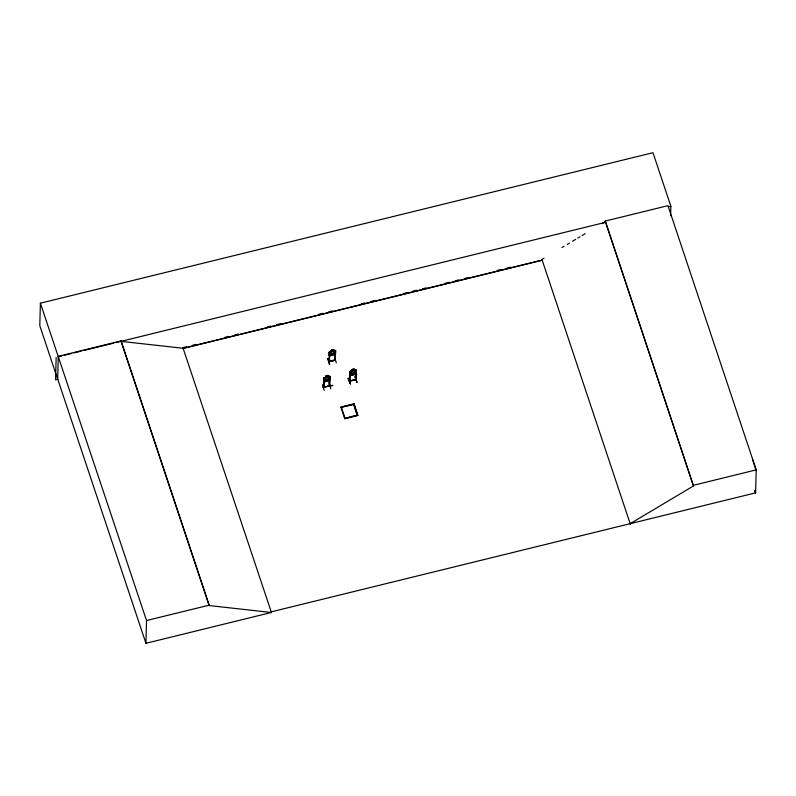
<?xml version="1.0" encoding="UTF-8"?>
<svg xmlns="http://www.w3.org/2000/svg" width="796" height="796" viewBox="0 0 796 796"><rect width="100%" height="100%" fill="white"/><g stroke="black" fill="none" stroke-linecap="round" stroke-linejoin="round"><path stroke-width="1.19" d="M670.62 215.756L670.869 206.273L652.979 152.703L40.387 303.186L39.8 325.703L57.69 379.274L58.297 356.339L121.002 340.927L209.229 605.567L271.346 612.492L271.147 611.875L755.603 492.863L756.2 469.879L667.953 205.657L605.249 221.069L693.475 485.938L630.193 523.668M56.148 357.523L55.561 379.851L57.77 379.304M209.229 605.567L121.002 340.927M186.513 346.767L182.901 347.663L271.436 612.472L145.937 643.297L146.534 620.552L40.387 303.186M322.39 384.737L324.241 390.378M329.435 376.239L323.753 378.03L323.375 387.672L324.072 387.553L323.445 387.085M323.753 378.03L324.29 381.881L329.335 380.707C330.151 379.672 331.325 376.319 329.385 376.229L330.111 376.478M324.101 387.503L324.201 378.309L323.614 378.458L324.201 378.309M324.032 387.513L324.27 378.508M325.902 377.115L325.912 375.941L328.051 375.413L325.932 376.001L325.972 377.135L324.897 377.762L324.838 379.831L325.892 380.458L327.892 379.961L328.987 378.816L329.037 376.747L327.972 376.637L328.051 375.413M327.833 358.648L329.405 364.568M329.216 355.056L329.275 352.041L329.892 351.484L334.887 350.26M330.818 388.816L329.275 383.025M329.733 352.588L329.086 352.538L329.733 352.588L329.454 361.673L328.867 361.782M329.574 361.573L329.484 361.026L329.504 361.593M329.325 380.408L329.265 386.289L329.872 386.12L330.091 376.418M329.415 377.025L329.245 386.239L329.842 385.543M331.385 350.021L331.444 351.205L330.37 351.842L330.31 353.912L331.365 354.528L333.355 354.041L334.449 352.897L334.509 350.827L333.444 350.718L333.524 349.494L331.385 350.021L331.375 351.185L331.902 351.066A3.393 1.612 -18.5 0 0 332.439 350.966L332.808 350.867A3.393 1.612 -18.5 0 0 333.345 350.698L333.454 349.543M334.479 357.165L336.35 362.847M329.355 361.026L328.778 361.563L335.375 360.15L334.648 360.329L334.827 353.364M334.887 351.106L334.808 360.031M335.554 350.499L335.255 360.24L328.997 361.782L329.206 352.051L329.922 351.514M340.937 407.124L353.991 403.92L340.937 407.124L344.728 418.666L357.782 415.462L353.991 403.92M344.728 418.666L357.792 415.273M355.494 369.812L356.29 370.031L355.931 379.702L349.553 381.244L350.101 381.175L350.31 371.891L349.723 372.04L349.434 381.035M355.454 374.289L356.19 372.946L355.454 374.289L350.399 375.463L349.792 374.588L350.538 370.996L355.543 369.832M350.051 380.886L349.434 380.737M348.141 378.408L350.399 384L348.17 378.379M352.031 369.523L352.091 370.717L351.006 371.344L350.956 373.414L352.001 374.04L354.001 373.553L355.096 372.399L355.155 370.329L354.091 370.22L354.17 368.996L352.031 369.523L354.19 369.065M353.732 404.507L357.314 415.233L353.732 404.507L341.404 407.353L344.986 418.268L357.324 415.054M356.061 372.717C358.031 374.558 353.862 381.752 355.961 379.135M355.454 379.533L355.523 370.618M356.926 382.398L355.036 376.528L357.026 382.349M693.475 485.938L605.249 221.069M334.648 360.12L335.315 359.623M349.543 381.005L356.021 379.334M330.012 379.374L329.265 380.617L324.34 381.831M350.588 371.085L349.842 371.553M334.708 359.712L334.738 360.329M544.056 258.202L541.947 259.456L630.392 524.295M561.986 247.506L564.095 246.253M567.259 244.362L569.369 243.108M572.533 241.218L575.697 239.327M577.806 238.074L579.916 236.82M582.025 235.556L585.189 233.676M602.075 223.606L605.239 221.726M348.419 378.319L350.389 383.821M333.534 350.111L333.355 350.18A3.393 1.612 -18.5 0 1 331.912 350.548L331.395 350.598M328.061 376.03L327.882 376.1A3.393 1.612 -18.5 0 1 326.44 376.468L325.922 376.518M354.18 369.613L354.001 369.682A3.393 1.612 -18.5 0 1 352.558 370.05L352.031 370.1M58.277 356.757L61.899 355.872M64.307 355.275L71.55 353.504M73.958 352.907L81.192 351.126M83.6 350.538L113.748 343.136M116.166 342.539L605.448 222.343M668.491 206.851L670.869 206.273M192.542 345.295L196.154 344.399M225.069 337.305L228.681 336.41M234.711 334.937L238.322 334.041M267.237 326.937L270.849 326.052M276.879 324.569L280.49 323.683M319.047 314.211L322.659 313.325M328.688 311.843L332.3 310.957M361.215 303.853L364.837 302.968M370.856 301.485L374.468 300.599M403.383 293.495L407.005 292.61M413.025 291.127L416.636 290.241M422.666 288.759L426.278 287.873M445.561 283.137L449.173 282.252M455.193 280.769L458.814 279.884M464.834 278.401L468.446 277.515M497.371 270.411L500.983 269.516M507.002 268.043L510.624 267.148M542.156 260.073L183.11 348.28L120.982 341.355M183.1 348.469L542.454 260.192M331.405 350.081L333.544 349.553M334.947 351.305L335.474 350.966M329.514 361.145L334.589 359.901M329.484 377.224L330.002 376.886M350.379 372.09L349.723 372.04M355.593 370.817L356.12 370.468M350.459 375.413L355.384 374.21M324.042 387.065L329.116 385.821M350.15 380.647L355.354 379.821M693.495 485.281L756.2 469.879M146.534 620.552L209.239 605.149M352.021 370.697L352.538 370.568A3.393 1.612 -18.5 0 0 353.086 370.468L353.444 370.379A3.393 1.612 -18.5 0 0 353.991 370.2L354.14 370.11M325.912 377.035L326.43 376.986A3.393 1.612 -18.5 0 0 326.967 376.886L327.335 376.797A3.393 1.612 -18.5 0 0 327.872 376.617L328.032 376.518M334.857 350.3L335.653 350.529L335.574 353.504L334.808 354.787L329.763 355.961L329.146 355.086M355.514 369.871L356.22 370.07M350.479 375.483L349.792 374.588M323.673 381.005L324.31 381.941M353.991 404.109L357.782 415.462M327.853 358.638L329.763 364.498M57.7 379.085L145.937 643.297M752.429 459.013L756.18 470.535M323.315 387.155C334.718 385.383 337.584 384.209 323.315 387.155M325.962 377.503L325.912 379.573L327.912 379.075L327.962 377.005L325.962 377.503M326.36 376.12L327.644 375.802L326.36 376.12M331.435 351.573L331.385 353.643L333.385 353.155L333.434 351.086L331.435 351.573M331.832 350.2L333.116 349.882L331.832 350.2M352.081 371.085L352.031 373.155L354.021 372.657L354.081 370.598L352.081 371.085M352.469 369.702L353.752 369.384L352.469 369.702M755.603 492.863L754.807 490.505L755.603 492.863"/></g></svg>
